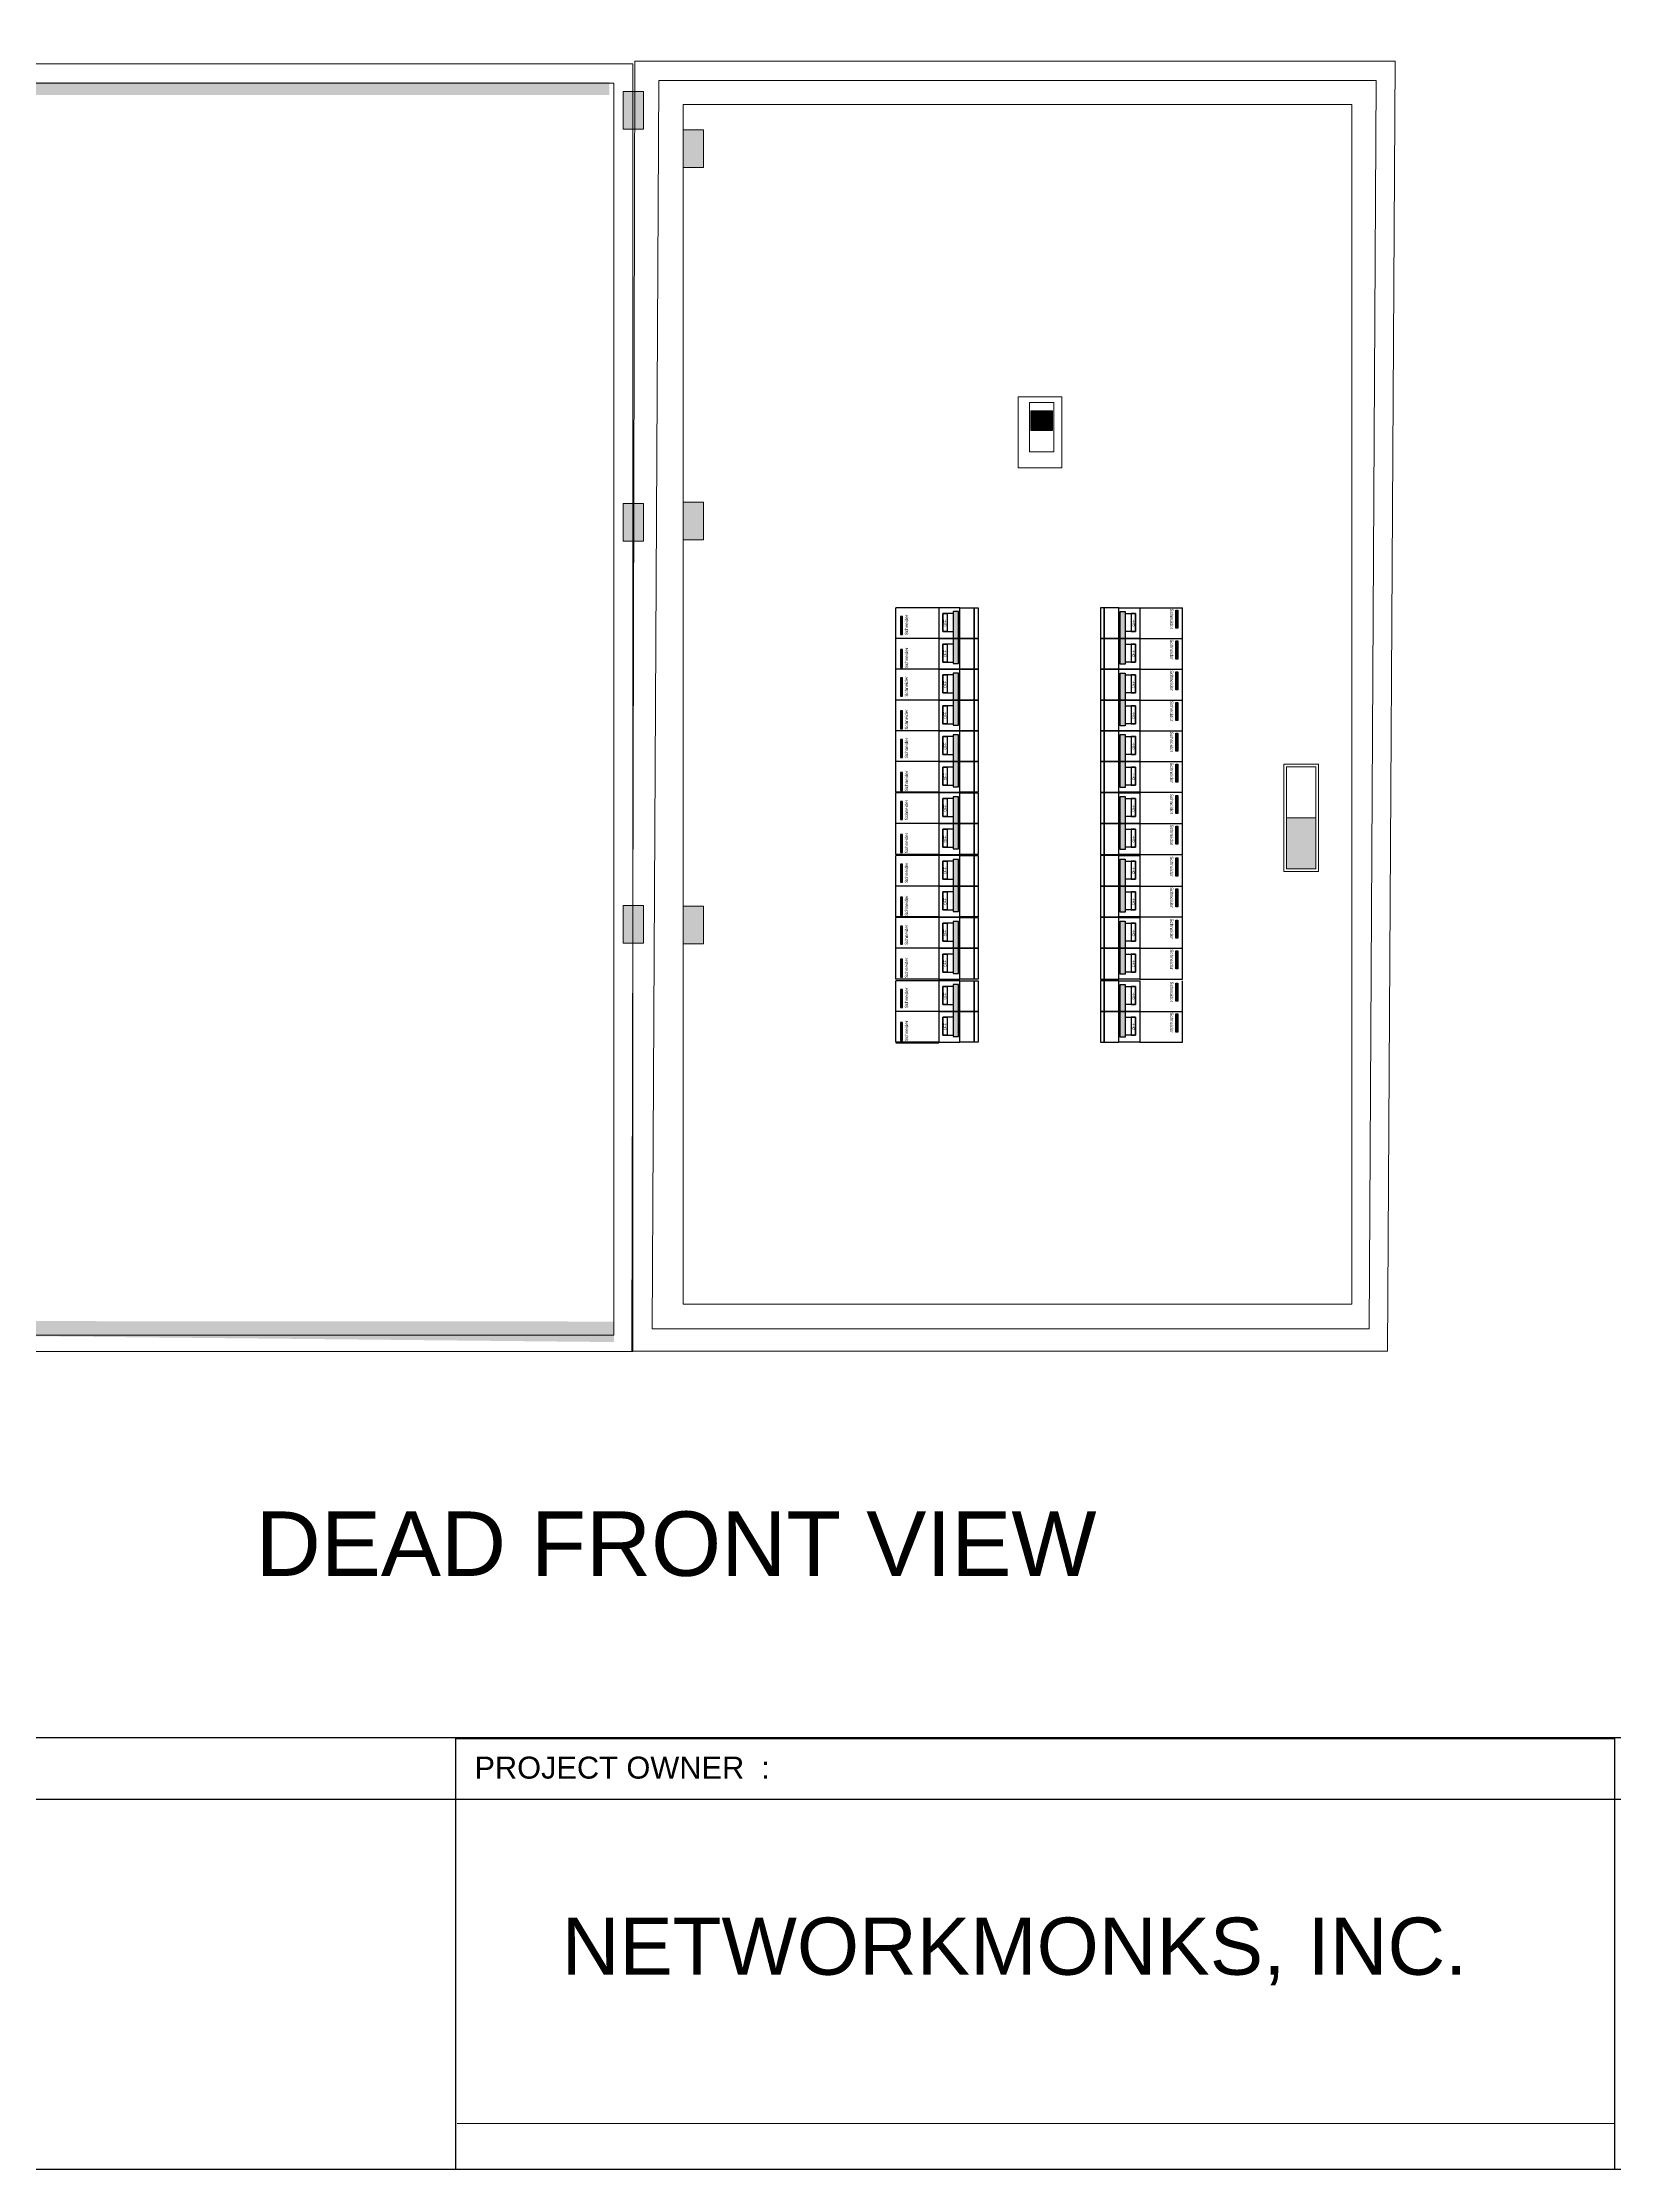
# Model space of a CAD drawing. Header units: inches. Extents: x 18739 to 22272, y 3658 to 7913.
# Drawn here: x 21818.9 to 21909.2, y 5036.1 to 5158.3 of the extents above; entities that cross this region are included whole.
import ezdxf

# ---------------------------------------------------------------- set-up
doc = ezdxf.new("R2010")
doc.units = ezdxf.units.IN
doc.header["$MEASUREMENT"] = 0
doc.layers.add('125-250AT', color=7, linetype='Continuous', lineweight=13)
doc.layers.add('ENCLOSRURE', color=7, linetype='Continuous', lineweight=20)
doc.layers.add('20-80AT', color=85, linetype='Continuous')
doc.styles.get("Standard").update_dxf_attribs({"font": 'arial.ttf'})
doc.styles.add('style2', font='swissk.ttf')

msp = doc.modelspace()

# ---------------------------------------------------------------- hatches: boundary and pattern name
h = msp.add_hatch(color=3)
h.dxf.hatch_style = 1
h.paths.add_polyline_path([(21868.1789, 5124.30306), (21868.28032, 5124.30306), (21868.28032, 5125.34216), (21868.1789, 5125.34216)])
h = msp.add_hatch(color=3)
h.dxf.hatch_style = 1
h.paths.add_polyline_path([(21871.50392, 5125.61543), (21871.20234, 5125.61543), (21871.20234, 5122.6257), (21871.50392, 5122.6257)])
h = msp.add_hatch(color=3)
h.dxf.hatch_style = 1
h.paths.add_polyline_path([(21880.79372, 5125.62483), (21881.09531, 5125.62483), (21881.09531, 5122.58875), (21880.79372, 5122.58875)])
h = msp.add_hatch(color=3)
h.dxf.hatch_style = 1
h.paths.add_polyline_path([(21884.10532, 5125.69878), (21884.00391, 5125.69878), (21884.00391, 5124.65968), (21884.10532, 5124.65968)])
h = msp.add_hatch(color=3)
h.dxf.hatch_style = 1
h.paths.add_polyline_path([(21884.10534, 5123.93037), (21884.00392, 5123.93037), (21884.00392, 5122.89127), (21884.10534, 5122.89127)])
h = msp.add_hatch(color=3)
h.dxf.hatch_style = 1
h.paths.add_polyline_path([(21868.1789, 5122.4083), (21868.28032, 5122.4083), (21868.28032, 5123.4474), (21868.1789, 5123.4474)])
h = msp.add_hatch(color=3)
h.dxf.hatch_style = 1
h.paths.add_polyline_path([(21868.17889, 5120.76626), (21868.28031, 5120.76626), (21868.28031, 5121.80535), (21868.17889, 5121.80535)])
h = msp.add_hatch(color=3)
h.dxf.hatch_style = 1
h.paths.add_polyline_path([(21871.50391, 5122.07862), (21871.20232, 5122.07862), (21871.20232, 5119.08889), (21871.50391, 5119.08889)])
h = msp.add_hatch(color=3)
h.dxf.hatch_style = 1
h.paths.add_polyline_path([(21880.79371, 5122.08802), (21881.0953, 5122.08802), (21881.0953, 5119.05194), (21880.79371, 5119.05194)])
h = msp.add_hatch(color=3)
h.dxf.hatch_style = 1
h.paths.add_polyline_path([(21884.10531, 5122.16197), (21884.0039, 5122.16197), (21884.0039, 5121.12287), (21884.10531, 5121.12287)])
h = msp.add_hatch(color=3)
h.dxf.hatch_style = 1
h.paths.add_polyline_path([(21884.10532, 5120.39356), (21884.00391, 5120.39356), (21884.00391, 5119.35446), (21884.10532, 5119.35446)])
h = msp.add_hatch(color=3)
h.dxf.hatch_style = 1
h.paths.add_polyline_path([(21868.17889, 5118.87149), (21868.28031, 5118.87149), (21868.28031, 5119.91059), (21868.17889, 5119.91059)])
h = msp.add_hatch(color=3)
h.dxf.hatch_style = 1
h.paths.add_polyline_path([(21868.17888, 5117.22945), (21868.28029, 5117.22945), (21868.28029, 5118.26854), (21868.17888, 5118.26854)])
h = msp.add_hatch(color=3)
h.dxf.hatch_style = 1
h.paths.add_polyline_path([(21871.5039, 5118.54181), (21871.20231, 5118.54181), (21871.20231, 5115.55208), (21871.5039, 5115.55208)])
h = msp.add_hatch(color=3)
h.dxf.hatch_style = 1
h.paths.add_polyline_path([(21880.7937, 5118.55121), (21881.09529, 5118.55121), (21881.09529, 5115.51513), (21880.7937, 5115.51513)])
h = msp.add_hatch(color=3)
h.dxf.hatch_style = 1
h.paths.add_polyline_path([(21884.1053, 5118.62516), (21884.00388, 5118.62516), (21884.00388, 5117.58606), (21884.1053, 5117.58606)])
h = msp.add_hatch(color=3)
h.dxf.hatch_style = 1
h.paths.add_polyline_path([(21884.10531, 5116.85675), (21884.0039, 5116.85675), (21884.0039, 5115.81765), (21884.10531, 5115.81765)])
h = msp.add_hatch(color=3)
h.dxf.hatch_style = 1
h.paths.add_polyline_path([(21868.17888, 5115.33468), (21868.28029, 5115.33468), (21868.28029, 5116.37378), (21868.17888, 5116.37378)])
h = msp.add_hatch(color=3)
h.dxf.hatch_style = 1
h.paths.add_polyline_path([(21868.17888, 5113.65988), (21868.28029, 5113.65988), (21868.28029, 5114.69897), (21868.17888, 5114.69897)])
h = msp.add_hatch(color=3)
h.dxf.hatch_style = 1
h.paths.add_polyline_path([(21871.5039, 5114.97224), (21871.20231, 5114.97224), (21871.20231, 5111.98251), (21871.5039, 5111.98251)])
h = msp.add_hatch(color=3)
h.dxf.hatch_style = 1
h.paths.add_polyline_path([(21880.7937, 5114.98164), (21881.09529, 5114.98164), (21881.09529, 5111.94556), (21880.7937, 5111.94556)])
h = msp.add_hatch(color=3)
h.dxf.hatch_style = 1
h.paths.add_polyline_path([(21884.1053, 5115.05559), (21884.00388, 5115.05559), (21884.00388, 5114.01649), (21884.1053, 5114.01649)])
h = msp.add_hatch(color=3)
h.dxf.hatch_style = 1
h.paths.add_polyline_path([(21884.10531, 5113.28718), (21884.0039, 5113.28718), (21884.0039, 5112.24808), (21884.10531, 5112.24808)])
h = msp.add_hatch(color=3)
h.dxf.hatch_style = 1
h.paths.add_polyline_path([(21868.17888, 5111.76511), (21868.28029, 5111.76511), (21868.28029, 5112.80421), (21868.17888, 5112.80421)])
h = msp.add_hatch(color=3)
h.dxf.hatch_style = 1
h.paths.add_polyline_path([(21868.17888, 5110.06219), (21868.28029, 5110.06219), (21868.28029, 5111.10129), (21868.17888, 5111.10129)])
h = msp.add_hatch(color=3)
h.dxf.hatch_style = 1
h.paths.add_polyline_path([(21871.5039, 5111.37456), (21871.20231, 5111.37456), (21871.20231, 5108.38483), (21871.5039, 5108.38483)])
h = msp.add_hatch(color=3)
h.dxf.hatch_style = 1
h.paths.add_polyline_path([(21880.7937, 5111.38396), (21881.09529, 5111.38396), (21881.09529, 5108.34788), (21880.7937, 5108.34788)])
h = msp.add_hatch(color=3)
h.dxf.hatch_style = 1
h.paths.add_polyline_path([(21884.1053, 5111.45791), (21884.00388, 5111.45791), (21884.00388, 5110.41881), (21884.1053, 5110.41881)])
h = msp.add_hatch(color=3)
h.dxf.hatch_style = 1
h.paths.add_polyline_path([(21884.10531, 5109.6895), (21884.0039, 5109.6895), (21884.0039, 5108.6504), (21884.10531, 5108.6504)])
h = msp.add_hatch(color=3)
h.dxf.hatch_style = 1
h.paths.add_polyline_path([(21868.17888, 5108.16743), (21868.28029, 5108.16743), (21868.28029, 5109.20653), (21868.17888, 5109.20653)])
h = msp.add_hatch(color=3)
h.dxf.hatch_style = 1
h.paths.add_polyline_path([(21868.17888, 5106.49263), (21868.28029, 5106.49263), (21868.28029, 5107.53173), (21868.17888, 5107.53173)])
h = msp.add_hatch(color=3)
h.dxf.hatch_style = 1
h.paths.add_polyline_path([(21871.5039, 5107.80499), (21871.20231, 5107.80499), (21871.20231, 5104.81527), (21871.5039, 5104.81527)])
h = msp.add_hatch(color=3)
h.dxf.hatch_style = 1
h.paths.add_polyline_path([(21880.7937, 5107.8144), (21881.09529, 5107.8144), (21881.09529, 5104.77832), (21880.7937, 5104.77832)])
h = msp.add_hatch(color=3)
h.dxf.hatch_style = 1
h.paths.add_polyline_path([(21884.1053, 5107.88835), (21884.00388, 5107.88835), (21884.00388, 5106.84925), (21884.1053, 5106.84925)])
h = msp.add_hatch(color=3)
h.dxf.hatch_style = 1
h.paths.add_polyline_path([(21868.17888, 5104.59787), (21868.28029, 5104.59787), (21868.28029, 5105.63697), (21868.17888, 5105.63697)])
h = msp.add_hatch(color=3)
h.dxf.hatch_style = 1
h.paths.add_polyline_path([(21884.10531, 5106.11994), (21884.0039, 5106.11994), (21884.0039, 5105.08084), (21884.10531, 5105.08084)])
h = msp.add_hatch(color=3)
h.dxf.hatch_style = 1
h.paths.add_polyline_path([(21868.17888, 5102.8636), (21868.28029, 5102.8636), (21868.28029, 5103.90269), (21868.17888, 5103.90269)])
h = msp.add_hatch(color=3)
h.dxf.hatch_style = 1
h.paths.add_polyline_path([(21871.5039, 5104.17596), (21871.20231, 5104.17596), (21871.20231, 5101.18623), (21871.5039, 5101.18623)])
h = msp.add_hatch(color=3)
h.dxf.hatch_style = 1
h.paths.add_polyline_path([(21880.7937, 5104.18536), (21881.09529, 5104.18536), (21881.09529, 5101.14928), (21880.7937, 5101.14928)])
h = msp.add_hatch(color=3)
h.dxf.hatch_style = 1
h.paths.add_polyline_path([(21884.1053, 5104.25931), (21884.00388, 5104.25931), (21884.00388, 5103.22021), (21884.1053, 5103.22021)])
h = msp.add_hatch(color=3)
h.dxf.hatch_style = 1
h.paths.add_polyline_path([(21868.17888, 5100.96883), (21868.28029, 5100.96883), (21868.28029, 5102.00793), (21868.17888, 5102.00793)])
h = msp.add_hatch(color=3)
h.dxf.hatch_style = 1
h.paths.add_polyline_path([(21884.10531, 5102.4909), (21884.0039, 5102.4909), (21884.0039, 5101.4518), (21884.10531, 5101.4518)])
at = {"layer": 'ENCLOSRURE'}
h = msp.add_hatch(color=8, dxfattribs=at)
h.dxf.hatch_style = 1
h.paths.add_polyline_path([(21811.16743, 5155.30647), (21851.4369, 5155.30647), (21851.4369, 5156.05694), (21810.53388, 5156.05694)])
h = msp.add_hatch(color=0, dxfattribs=at)
h.dxf.hatch_style = 1
h.paths.add_polyline_path([(21853.40052, 5155.52367), (21852.23358, 5155.52367), (21852.23358, 5153.35793), (21853.40052, 5153.35793)])
h = msp.add_hatch(color=0, dxfattribs=at)
h.dxf.hatch_style = 1
h.paths.add_polyline_path([(21856.84474, 5153.30315), (21855.67781, 5153.30315), (21855.67781, 5151.13741), (21856.84474, 5151.13741)])
h = msp.add_hatch(color=6, dxfattribs=at)
h.dxf.hatch_style = 1
h.paths.add_polyline_path([(21876.91299, 5137.16425), (21875.66347, 5137.16425), (21875.66347, 5136.02196), (21876.91299, 5136.02196)])
h = msp.add_hatch(color=0, dxfattribs=at)
h.dxf.hatch_style = 1
h.paths.add_polyline_path([(21853.40052, 5131.83697), (21852.23358, 5131.83697), (21852.23358, 5129.67123), (21853.40052, 5129.67123)])
h = msp.add_hatch(color=0, dxfattribs=at)
h.dxf.hatch_style = 1
h.paths.add_polyline_path([(21856.84474, 5131.91691), (21855.67781, 5131.91691), (21855.67781, 5129.75117), (21856.84474, 5129.75117)])
h = msp.add_hatch(color=1, dxfattribs=at)
h.dxf.hatch_style = 1
h.paths.add_polyline_path([(21890.35303, 5110.83177), (21892.04959, 5110.83177), (21892.04959, 5113.76493), (21890.35303, 5113.76493)])
h = msp.add_hatch(color=0, dxfattribs=at)
h.dxf.hatch_style = 1
h.paths.add_polyline_path([(21853.40052, 5108.72415), (21852.23358, 5108.72415), (21852.23358, 5106.55841), (21853.40052, 5106.55841)])
h = msp.add_hatch(color=0, dxfattribs=at)
h.dxf.hatch_style = 1
h.paths.add_polyline_path([(21856.84474, 5108.68188), (21855.67781, 5108.68188), (21855.67781, 5106.51614), (21856.84474, 5106.51614)])
h = msp.add_hatch(color=8, dxfattribs=at)
h.dxf.hatch_style = 1
h.paths.add_polyline_path([(21810.84611, 5084.04001), (21851.7003, 5083.62889), (21851.69585, 5084.80978), (21810.09229, 5084.83919)])

# ---------------------------------------------------------------- linework, layer by layer
at = {"color": 0}
for p, q in [((21870.37394, 5125.84096), (21867.91196, 5125.8409)), ((21881.9237, 5125.84091), (21884.38568, 5125.84091)), ((21870.37393, 5122.30415), (21867.91194, 5122.30409)), ((21881.92369, 5122.3041), (21884.38567, 5122.3041)), ((21870.37391, 5118.76734), (21867.91193, 5118.76728)), ((21881.92367, 5118.76729), (21884.38566, 5118.76729)), ((21870.37391, 5115.19777), (21867.91193, 5115.19771)), ((21870.37394, 5115.23053), (21867.91196, 5115.23047)), ((21881.9237, 5115.23048), (21884.38568, 5115.23048)), ((21870.37391, 5111.60009), (21867.91193, 5111.60003)), ((21870.37394, 5111.66096), (21867.91196, 5111.6609)), ((21881.9237, 5111.66091), (21884.38568, 5111.66091)), ((21870.37391, 5108.03052), (21867.91193, 5108.03047)), ((21870.37394, 5108.06328), (21867.91196, 5108.06322)), ((21881.9237, 5108.06323), (21884.38568, 5108.06323)), ((21870.37391, 5104.40149), (21867.91193, 5104.40143)), ((21870.37394, 5104.49372), (21867.91196, 5104.49366)), ((21881.9237, 5104.49367), (21884.38568, 5104.49367)), ((21870.37391, 5100.81781), (21867.91193, 5100.81775)), ((21870.37394, 5100.86468), (21867.91196, 5100.86462)), ((21881.9237, 5100.86463), (21884.38568, 5100.86463))]:
    msp.add_line(p, q, dxfattribs=at)
for p, q in [((21728.08356, 5060.89222, 0.00935), (21975.93116, 5060.89222, 0.00935)), ((21995.19347, 5057.34256, 0.01028), (21796.87144, 5057.34254, -0.00122))]:
    msp.add_line(p, q)
at = {"elevation": 0.01028}
for points in [[(21728.08356, 5036.06926), (21728.08356, 5243.87434), (21995.29541, 5243.87434), (21995.29541, 5036.06926)], [(21909.2127, 5036.06926), (21842.61951, 5036.06926), (21842.61951, 5060.83315), (21909.2127, 5060.83315)]]:
    msp.add_lwpolyline(points, close=True, dxfattribs=at)
at = {"color": 3}
for points in [[(21868.1789, 5125.34216), (21868.1789, 5124.30306), (21868.28032, 5124.30306), (21868.28032, 5125.34216)], [(21871.50392, 5122.6257), (21871.50392, 5125.61543), (21871.20234, 5125.61543), (21871.20234, 5122.6257)], [(21880.79372, 5122.58875), (21880.79372, 5125.62483), (21881.09531, 5125.62483), (21881.09531, 5122.58875)], [(21884.10532, 5125.69878), (21884.10532, 5124.65968), (21884.00391, 5124.65968), (21884.00391, 5125.69878)], [(21884.10534, 5123.93037), (21884.10534, 5122.89127), (21884.00392, 5122.89127), (21884.00392, 5123.93037)], [(21868.1789, 5123.4474), (21868.1789, 5122.4083), (21868.28032, 5122.4083), (21868.28032, 5123.4474)], [(21868.17889, 5121.80535), (21868.17889, 5120.76626), (21868.28031, 5120.76626), (21868.28031, 5121.80535)], [(21871.50391, 5119.08889), (21871.50391, 5122.07862), (21871.20232, 5122.07862), (21871.20232, 5119.08889)], [(21880.79371, 5119.05194), (21880.79371, 5122.08802), (21881.0953, 5122.08802), (21881.0953, 5119.05194)], [(21884.10531, 5122.16197), (21884.10531, 5121.12287), (21884.0039, 5121.12287), (21884.0039, 5122.16197)], [(21884.10532, 5120.39356), (21884.10532, 5119.35446), (21884.00391, 5119.35446), (21884.00391, 5120.39356)], [(21868.17889, 5119.91059), (21868.17889, 5118.87149), (21868.28031, 5118.87149), (21868.28031, 5119.91059)], [(21868.17888, 5118.26854), (21868.17888, 5117.22945), (21868.28029, 5117.22945), (21868.28029, 5118.26854)], [(21871.5039, 5115.55208), (21871.5039, 5118.54181), (21871.20231, 5118.54181), (21871.20231, 5115.55208)], [(21880.7937, 5115.51513), (21880.7937, 5118.55121), (21881.09529, 5118.55121), (21881.09529, 5115.51513)], [(21884.1053, 5118.62516), (21884.1053, 5117.58606), (21884.00388, 5117.58606), (21884.00388, 5118.62516)], [(21884.10531, 5116.85675), (21884.10531, 5115.81765), (21884.0039, 5115.81765), (21884.0039, 5116.85675)], [(21868.17888, 5116.37378), (21868.17888, 5115.33468), (21868.28029, 5115.33468), (21868.28029, 5116.37378)], [(21868.17888, 5114.69897), (21868.17888, 5113.65988), (21868.28029, 5113.65988), (21868.28029, 5114.69897)], [(21871.5039, 5111.98251), (21871.5039, 5114.97224), (21871.20231, 5114.97224), (21871.20231, 5111.98251)], [(21880.7937, 5111.94556), (21880.7937, 5114.98164), (21881.09529, 5114.98164), (21881.09529, 5111.94556)], [(21884.1053, 5115.05559), (21884.1053, 5114.01649), (21884.00388, 5114.01649), (21884.00388, 5115.05559)], [(21884.10531, 5113.28718), (21884.10531, 5112.24808), (21884.0039, 5112.24808), (21884.0039, 5113.28718)], [(21868.17888, 5112.80421), (21868.17888, 5111.76511), (21868.28029, 5111.76511), (21868.28029, 5112.80421)], [(21868.17888, 5111.10129), (21868.17888, 5110.06219), (21868.28029, 5110.06219), (21868.28029, 5111.10129)], [(21871.5039, 5108.38483), (21871.5039, 5111.37456), (21871.20231, 5111.37456), (21871.20231, 5108.38483)], [(21880.7937, 5108.34788), (21880.7937, 5111.38396), (21881.09529, 5111.38396), (21881.09529, 5108.34788)], [(21884.1053, 5111.45791), (21884.1053, 5110.41881), (21884.00388, 5110.41881), (21884.00388, 5111.45791)], [(21884.10531, 5109.6895), (21884.10531, 5108.6504), (21884.0039, 5108.6504), (21884.0039, 5109.6895)], [(21868.17888, 5109.20653), (21868.17888, 5108.16743), (21868.28029, 5108.16743), (21868.28029, 5109.20653)], [(21868.17888, 5107.53173), (21868.17888, 5106.49263), (21868.28029, 5106.49263), (21868.28029, 5107.53173)], [(21871.5039, 5104.81527), (21871.5039, 5107.80499), (21871.20231, 5107.80499), (21871.20231, 5104.81527)], [(21880.7937, 5104.77832), (21880.7937, 5107.8144), (21881.09529, 5107.8144), (21881.09529, 5104.77832)], [(21884.1053, 5107.88835), (21884.1053, 5106.84925), (21884.00388, 5106.84925), (21884.00388, 5107.88835)], [(21868.17888, 5105.63697), (21868.17888, 5104.59787), (21868.28029, 5104.59787), (21868.28029, 5105.63697)], [(21884.10531, 5106.11994), (21884.10531, 5105.08084), (21884.0039, 5105.08084), (21884.0039, 5106.11994)], [(21868.17888, 5103.90269), (21868.17888, 5102.8636), (21868.28029, 5102.8636), (21868.28029, 5103.90269)], [(21871.5039, 5101.18623), (21871.5039, 5104.17596), (21871.20231, 5104.17596), (21871.20231, 5101.18623)], [(21880.7937, 5101.14928), (21880.7937, 5104.18536), (21881.09529, 5104.18536), (21881.09529, 5101.14928)], [(21884.1053, 5104.25931), (21884.1053, 5103.22021), (21884.00388, 5103.22021), (21884.00388, 5104.25931)], [(21868.17888, 5102.00793), (21868.17888, 5100.96883), (21868.28029, 5100.96883), (21868.28029, 5102.00793)], [(21884.10531, 5102.4909), (21884.10531, 5101.4518), (21884.0039, 5101.4518), (21884.0039, 5102.4909)]]:
    msp.add_lwpolyline(points, close=True, dxfattribs=at)
at = {"layer": '125-250AT'}
for points in [[(21874.92823, 5137.97149), (21877.4407, 5137.97149), (21877.4407, 5133.88443), (21874.92823, 5133.88443)], [(21875.58827, 5137.64254), (21876.97765, 5137.64254), (21876.97765, 5134.8075), (21875.58827, 5134.8075)], [(21875.66347, 5137.16425), (21876.91299, 5137.16425), (21876.91299, 5136.02196), (21875.66347, 5136.02196)]]:
    msp.add_lwpolyline(points, close=True, dxfattribs=at)
at = {"layer": '20-80AT', "color": 0}
for p, q in [((21870.37394, 5124.07255), (21867.91195, 5124.0725)), ((21881.9237, 5124.07255), (21884.38569, 5124.0725)), ((21870.37394, 5122.30418), (21867.91195, 5122.30413)), ((21881.9237, 5122.30418), (21884.38569, 5122.30413)), ((21870.37393, 5120.53574), (21867.91194, 5120.53569)), ((21881.92369, 5120.53574), (21884.38568, 5120.53569)), ((21870.37393, 5118.76737), (21867.91194, 5118.76732)), ((21881.92369, 5118.76737), (21884.38568, 5118.76732)), ((21870.37391, 5116.99893), (21867.91192, 5116.99888)), ((21881.92368, 5116.99893), (21884.38567, 5116.99888)), ((21870.37391, 5115.23056), (21867.91192, 5115.23051)), ((21881.92368, 5115.23056), (21884.38567, 5115.23051)), ((21870.37391, 5113.42936), (21867.91192, 5113.42931)), ((21881.92368, 5113.42936), (21884.38567, 5113.42931)), ((21870.37391, 5111.66099), (21867.91192, 5111.66094)), ((21881.92368, 5111.66099), (21884.38567, 5111.66094)), ((21870.37391, 5109.83168), (21867.91192, 5109.83162)), ((21881.92368, 5109.83168), (21884.38567, 5109.83162)), ((21870.37391, 5108.06331), (21867.91192, 5108.06325)), ((21881.92368, 5108.06331), (21884.38567, 5108.06325)), ((21870.37391, 5106.26212), (21867.91192, 5106.26206)), ((21881.92368, 5106.26212), (21884.38567, 5106.26206)), ((21870.37391, 5104.49375), (21867.91192, 5104.49369)), ((21881.92368, 5104.49375), (21884.38567, 5104.49369)), ((21870.37391, 5102.63308), (21867.91192, 5102.63303)), ((21881.92368, 5102.63308), (21884.38567, 5102.63303)), ((21870.37391, 5100.86471), (21867.91192, 5100.86466)), ((21881.92368, 5100.86471), (21884.38567, 5100.86466))]:
    msp.add_line(p, q, dxfattribs=at)
for points in [[(21870.37394, 5125.8409), (21870.37394, 5124.07253), (21867.91196, 5124.07253), (21867.91196, 5125.8409)], [(21871.20233, 5125.51402), (21870.60973, 5125.51402), (21870.60973, 5124.4795), (21871.20233, 5124.4795)], [(21871.50391, 5124.4795), (21871.57766, 5124.4795), (21871.57766, 5125.51402), (21871.50392, 5125.51402)], [(21880.79372, 5124.4795), (21880.71998, 5124.4795), (21880.71998, 5125.51403), (21880.79372, 5125.51403)], [(21881.09531, 5125.51403), (21881.68791, 5125.51403), (21881.68791, 5124.4795), (21881.09531, 5124.4795)], [(21881.9237, 5125.84091), (21881.9237, 5124.07254), (21884.38568, 5124.07254), (21884.38568, 5125.84091)], [(21870.37393, 5124.0725), (21870.37393, 5122.30413), (21867.91195, 5122.30413), (21867.91195, 5124.0725)], [(21881.9237, 5124.07254), (21880.71989, 5124.07256)], [(21880.71989, 5124.07255), (21880.79373, 5124.07255)], [(21881.09532, 5124.07254), (21881.9237, 5124.07253)], [(21881.92371, 5124.0725), (21881.92371, 5122.30413), (21884.38569, 5122.30413), (21884.38569, 5124.0725)], [(21871.20232, 5123.74562), (21870.60972, 5123.74562), (21870.60972, 5122.71109), (21871.20232, 5122.71109)], [(21871.50391, 5122.71109), (21871.57765, 5122.71109), (21871.57765, 5123.74562), (21871.50391, 5123.74562)], [(21880.79374, 5122.71109), (21880.71999, 5122.71109), (21880.71999, 5123.74562), (21880.79373, 5123.74562)], [(21881.09532, 5123.74562), (21881.68792, 5123.74562), (21881.68792, 5122.71109), (21881.09532, 5122.71109)], [(21870.37393, 5122.30409), (21870.37393, 5120.53572), (21867.91194, 5120.53572), (21867.91194, 5122.30409)], [(21871.20231, 5121.97721), (21870.60971, 5121.97721), (21870.60971, 5120.94269), (21871.20231, 5120.94269)], [(21871.5039, 5120.94269), (21871.57764, 5120.94269), (21871.57764, 5121.97721), (21871.5039, 5121.97721)], [(21880.79371, 5120.94269), (21880.71997, 5120.94269), (21880.71997, 5121.97722), (21880.79371, 5121.97722)], [(21881.0953, 5121.97722), (21881.6879, 5121.97722), (21881.6879, 5120.94269), (21881.0953, 5120.94269)], [(21881.92369, 5122.3041), (21881.92369, 5120.53573), (21884.38567, 5120.53573), (21884.38567, 5122.3041)], [(21870.37392, 5120.53569), (21870.37392, 5118.76732), (21867.91194, 5118.76732), (21867.91194, 5120.53569)], [(21881.92369, 5120.53573), (21880.71988, 5120.53575)], [(21880.71988, 5120.53574), (21880.79372, 5120.53574)], [(21881.09531, 5120.53573), (21881.92369, 5120.53572)], [(21881.9237, 5120.53569), (21881.9237, 5118.76732), (21884.38568, 5118.76732), (21884.38568, 5120.53569)], [(21871.20231, 5120.20881), (21870.60971, 5120.20881), (21870.60971, 5119.17428), (21871.20231, 5119.17428)], [(21871.50389, 5119.17428), (21871.57764, 5119.17428), (21871.57764, 5120.20881), (21871.5039, 5120.20881)], [(21880.79372, 5119.17428), (21880.71998, 5119.17428), (21880.71998, 5120.20881), (21880.79372, 5120.20881)], [(21881.09531, 5120.20881), (21881.68791, 5120.20881), (21881.68791, 5119.17428), (21881.09531, 5119.17428)], [(21870.37391, 5118.76728), (21870.37391, 5116.99891), (21867.91193, 5116.99891), (21867.91193, 5118.76728)], [(21871.2023, 5118.4404), (21870.6097, 5118.4404), (21870.6097, 5117.40588), (21871.2023, 5117.40588)], [(21871.50389, 5117.40588), (21871.57763, 5117.40588), (21871.57763, 5118.4404), (21871.50389, 5118.4404)], [(21880.7937, 5117.40589), (21880.71995, 5117.40589), (21880.71995, 5118.44041), (21880.7937, 5118.44041)], [(21881.09529, 5118.44041), (21881.68788, 5118.44041), (21881.68788, 5117.40589), (21881.09529, 5117.40589)], [(21881.92367, 5118.76729), (21881.92367, 5116.99892), (21884.38566, 5116.99892), (21884.38566, 5118.76729)], [(21870.37391, 5116.99888), (21870.37391, 5115.23051), (21867.91192, 5115.23051), (21867.91192, 5116.99888)], [(21871.2023, 5116.672), (21870.6097, 5116.672), (21870.6097, 5115.63747), (21871.2023, 5115.63747)], [(21871.50388, 5115.63747), (21871.57763, 5115.63747), (21871.57763, 5116.672), (21871.50388, 5116.672)], [(21881.92368, 5116.99892), (21880.71987, 5116.99894)], [(21880.71987, 5116.99893), (21880.79371, 5116.99893)], [(21880.79371, 5115.63747), (21880.71997, 5115.63747), (21880.71997, 5116.672), (21880.79371, 5116.672)], [(21881.09529, 5116.99892), (21881.92368, 5116.99891)], [(21881.0953, 5116.672), (21881.6879, 5116.672), (21881.6879, 5115.63747), (21881.0953, 5115.63747)], [(21881.92369, 5116.99888), (21881.92369, 5115.23051), (21884.38567, 5115.23051), (21884.38567, 5116.99888)], [(21870.37391, 5115.19771), (21870.37391, 5113.42934), (21867.91193, 5113.42934), (21867.91193, 5115.19771)], [(21871.2023, 5114.87083), (21870.6097, 5114.87083), (21870.6097, 5113.83631), (21871.2023, 5113.83631)], [(21871.50389, 5113.83631), (21871.57763, 5113.83631), (21871.57763, 5114.87083), (21871.50389, 5114.87083)], [(21880.7937, 5113.83632), (21880.71995, 5113.83632), (21880.71995, 5114.87084), (21880.7937, 5114.87084)], [(21881.09529, 5114.87084), (21881.68788, 5114.87084), (21881.68788, 5113.83632), (21881.09529, 5113.83632)], [(21881.92367, 5115.19772), (21881.92367, 5113.42935), (21884.38566, 5113.42935), (21884.38566, 5115.19772)], [(21870.37391, 5113.42931), (21870.37391, 5111.66094), (21867.91192, 5111.66094), (21867.91192, 5113.42931)], [(21871.2023, 5113.10243), (21870.6097, 5113.10243), (21870.6097, 5112.0679), (21871.2023, 5112.0679)], [(21871.50388, 5112.0679), (21871.57763, 5112.0679), (21871.57763, 5113.10243), (21871.50388, 5113.10243)], [(21881.92368, 5113.42935), (21880.71987, 5113.42937)], [(21880.71987, 5113.42936), (21880.79371, 5113.42936)], [(21880.79371, 5112.0679), (21880.71997, 5112.0679), (21880.71997, 5113.10243), (21880.79371, 5113.10243)], [(21881.09529, 5113.42935), (21881.92368, 5113.42934)], [(21881.0953, 5113.10243), (21881.6879, 5113.10243), (21881.6879, 5112.0679), (21881.0953, 5112.0679)], [(21881.92369, 5113.42931), (21881.92369, 5111.66094), (21884.38567, 5111.66094), (21884.38567, 5113.42931)], [(21870.37391, 5111.60003), (21870.37391, 5109.83166), (21867.91193, 5109.83166), (21867.91193, 5111.60003)], [(21871.2023, 5111.27315), (21870.6097, 5111.27315), (21870.6097, 5110.23863), (21871.2023, 5110.23863)], [(21871.50389, 5110.23863), (21871.57763, 5110.23863), (21871.57763, 5111.27315), (21871.50389, 5111.27315)], [(21880.7937, 5110.23863), (21880.71995, 5110.23863), (21880.71995, 5111.27316), (21880.7937, 5111.27316)], [(21881.09529, 5111.27316), (21881.68788, 5111.27316), (21881.68788, 5110.23863), (21881.09529, 5110.23863)], [(21881.92367, 5111.60004), (21881.92367, 5109.83167), (21884.38566, 5109.83167), (21884.38566, 5111.60004)], [(21870.37391, 5109.83162), (21870.37391, 5108.06325), (21867.91192, 5108.06325), (21867.91192, 5109.83162)], [(21871.2023, 5109.50475), (21870.6097, 5109.50475), (21870.6097, 5108.47022), (21871.2023, 5108.47022)], [(21871.50388, 5108.47022), (21871.57763, 5108.47022), (21871.57763, 5109.50475), (21871.50388, 5109.50475)], [(21881.92368, 5109.83167), (21880.71987, 5109.83169)], [(21880.71987, 5109.83168), (21880.79371, 5109.83168)], [(21880.79371, 5108.47022), (21880.71997, 5108.47022), (21880.71997, 5109.50475), (21880.79371, 5109.50475)], [(21881.09529, 5109.83167), (21881.92368, 5109.83166)], [(21881.0953, 5109.50475), (21881.6879, 5109.50475), (21881.6879, 5108.47022), (21881.0953, 5108.47022)], [(21881.92369, 5109.83162), (21881.92369, 5108.06325), (21884.38567, 5108.06325), (21884.38567, 5109.83162)], [(21870.37391, 5108.03047), (21870.37391, 5106.2621), (21867.91193, 5106.2621), (21867.91193, 5108.03047)], [(21881.92367, 5108.03047), (21881.92367, 5106.26211), (21884.38566, 5106.26211), (21884.38566, 5108.03047)], [(21871.2023, 5107.70359), (21870.6097, 5107.70359), (21870.6097, 5106.66907), (21871.2023, 5106.66907)], [(21871.50389, 5106.66907), (21871.57763, 5106.66907), (21871.57763, 5107.70359), (21871.50389, 5107.70359)], [(21880.7937, 5106.66907), (21880.71995, 5106.66907), (21880.71995, 5107.7036), (21880.7937, 5107.7036)], [(21881.09529, 5107.7036), (21881.68788, 5107.7036), (21881.68788, 5106.66907), (21881.09529, 5106.66907)], [(21870.37391, 5106.26206), (21870.37391, 5104.49369), (21867.91192, 5104.49369), (21867.91192, 5106.26206)], [(21871.2023, 5105.93519), (21870.6097, 5105.93519), (21870.6097, 5104.90066), (21871.2023, 5104.90066)], [(21871.50388, 5104.90066), (21871.57763, 5104.90066), (21871.57763, 5105.93519), (21871.50388, 5105.93519)], [(21881.92368, 5106.26211), (21880.71987, 5106.26213)], [(21880.71987, 5106.26212), (21880.79371, 5106.26212)], [(21880.79371, 5104.90066), (21880.71997, 5104.90066), (21880.71997, 5105.93519), (21880.79371, 5105.93519)], [(21881.09529, 5106.26211), (21881.92368, 5106.2621)], [(21881.0953, 5105.93519), (21881.6879, 5105.93519), (21881.6879, 5104.90066), (21881.0953, 5104.90066)], [(21881.92369, 5106.26206), (21881.92369, 5104.49369), (21884.38567, 5104.49369), (21884.38567, 5106.26206)], [(21870.37391, 5104.40143), (21870.37391, 5102.63306), (21867.91193, 5102.63306), (21867.91193, 5104.40143)], [(21881.92367, 5104.40144), (21881.92367, 5102.63307), (21884.38566, 5102.63307), (21884.38566, 5104.40144)], [(21871.2023, 5104.07455), (21870.6097, 5104.07455), (21870.6097, 5103.04003), (21871.2023, 5103.04003)], [(21871.50389, 5103.04003), (21871.57763, 5103.04003), (21871.57763, 5104.07455), (21871.50389, 5104.07455)], [(21880.7937, 5103.04004), (21880.71995, 5103.04004), (21880.71995, 5104.07456), (21880.7937, 5104.07456)], [(21881.09529, 5104.07456), (21881.68788, 5104.07456), (21881.68788, 5103.04004), (21881.09529, 5103.04004)], [(21870.37391, 5102.63303), (21870.37391, 5100.86466), (21867.91192, 5100.86466), (21867.91192, 5102.63303)], [(21871.2023, 5102.30615), (21870.6097, 5102.30615), (21870.6097, 5101.27162), (21871.2023, 5101.27162)], [(21871.50388, 5101.27162), (21871.57763, 5101.27162), (21871.57763, 5102.30615), (21871.50388, 5102.30615)], [(21881.92368, 5102.63307), (21880.71987, 5102.63309)], [(21880.71987, 5102.63308), (21880.79371, 5102.63308)], [(21880.79371, 5101.27162), (21880.71997, 5101.27162), (21880.71997, 5102.30615), (21880.79371, 5102.30615)], [(21881.09529, 5102.63307), (21881.92368, 5102.63306)], [(21881.0953, 5102.30615), (21881.6879, 5102.30615), (21881.6879, 5101.27162), (21881.0953, 5101.27162)], [(21881.92369, 5102.63303), (21881.92369, 5100.86466), (21884.38567, 5100.86466), (21884.38567, 5102.63303)]]:
    msp.add_lwpolyline(points, dxfattribs=at)
for points in [[(21871.57766, 5124.07255), (21871.57766, 5125.84096), (21870.37394, 5125.84096), (21870.37394, 5124.07255)], [(21870.60973, 5124.4795), (21870.60973, 5125.51402), (21870.8579, 5125.51402), (21870.8579, 5124.4795)], [(21871.57775, 5125.84097), (21872.40991, 5125.84097), (21872.40991, 5124.07256), (21871.57775, 5124.07256)], [(21872.40991, 5125.84097), (21872.6277, 5125.84097), (21872.6277, 5124.07258), (21872.40991, 5124.07258)], [(21879.88773, 5125.84098), (21879.66994, 5125.84098), (21879.66994, 5124.07258), (21879.88773, 5124.07258)], [(21880.71988, 5125.84098), (21879.88773, 5125.84098), (21879.88773, 5124.07257), (21880.71988, 5124.07257)], [(21880.71998, 5124.07256), (21880.71997, 5125.84096), (21881.92369, 5125.84096), (21881.9237, 5124.07256)], [(21881.68791, 5124.4795), (21881.68791, 5125.51403), (21881.43973, 5125.51403), (21881.43973, 5124.4795)], [(21871.57765, 5122.30415), (21871.57766, 5124.07255), (21870.37394, 5124.07255), (21870.37393, 5122.30415)], [(21871.57775, 5124.07257), (21872.4099, 5124.07257), (21872.4099, 5122.30416), (21871.57775, 5122.30416)], [(21872.4099, 5124.07257), (21872.62769, 5124.07257), (21872.62769, 5122.30417), (21872.4099, 5122.30417)], [(21879.88774, 5124.07257), (21879.66995, 5124.07257), (21879.66995, 5122.30417), (21879.88774, 5122.30417)], [(21880.7199, 5124.07257), (21879.88774, 5124.07257), (21879.88774, 5122.30416), (21880.7199, 5122.30416)], [(21880.71999, 5122.30415), (21880.71998, 5124.07255), (21881.9237, 5124.07255), (21881.92371, 5122.30415)], [(21870.60972, 5122.71109), (21870.60972, 5123.74562), (21870.8579, 5123.74562), (21870.8579, 5122.71109)], [(21881.68792, 5122.71109), (21881.68792, 5123.74562), (21881.43974, 5123.74562), (21881.43974, 5122.71109)], [(21871.57765, 5120.53574), (21871.57765, 5122.30415), (21870.37393, 5122.30415), (21870.37393, 5120.53574)], [(21870.60971, 5120.94269), (21870.60971, 5121.97721), (21870.85789, 5121.97721), (21870.85789, 5120.94269)], [(21871.57774, 5122.30416), (21872.4099, 5122.30416), (21872.4099, 5120.53575), (21871.57774, 5120.53575)], [(21872.4099, 5122.30416), (21872.62769, 5122.30416), (21872.62769, 5120.53577), (21872.4099, 5120.53577)], [(21879.88772, 5122.30417), (21879.66993, 5122.30417), (21879.66993, 5120.53577), (21879.88772, 5120.53577)], [(21880.71987, 5122.30417), (21879.88772, 5122.30417), (21879.88772, 5120.53576), (21880.71987, 5120.53576)], [(21880.71997, 5120.53575), (21880.71996, 5122.30415), (21881.92368, 5122.30415), (21881.92369, 5120.53575)], [(21881.6879, 5120.94269), (21881.6879, 5121.97722), (21881.43972, 5121.97722), (21881.43972, 5120.94269)], [(21871.57764, 5118.76734), (21871.57765, 5120.53574), (21870.37393, 5120.53574), (21870.37392, 5118.76734)], [(21871.57773, 5120.53576), (21872.40989, 5120.53576), (21872.40989, 5118.76735), (21871.57773, 5118.76735)], [(21872.40989, 5120.53576), (21872.62768, 5120.53576), (21872.62768, 5118.76736), (21872.40989, 5118.76736)], [(21879.88773, 5120.53576), (21879.66994, 5120.53576), (21879.66994, 5118.76736), (21879.88773, 5118.76736)], [(21880.71988, 5120.53576), (21879.88773, 5120.53576), (21879.88773, 5118.76735), (21880.71988, 5118.76735)], [(21880.71998, 5118.76734), (21880.71997, 5120.53574), (21881.92369, 5120.53574), (21881.9237, 5118.76734)], [(21870.60971, 5119.17428), (21870.60971, 5120.20881), (21870.85789, 5120.20881), (21870.85789, 5119.17428)], [(21881.68791, 5119.17428), (21881.68791, 5120.20881), (21881.43973, 5120.20881), (21881.43973, 5119.17428)], [(21871.57763, 5116.99893), (21871.57764, 5118.76734), (21870.37392, 5118.76734), (21870.37391, 5116.99893)], [(21870.6097, 5117.40588), (21870.6097, 5118.4404), (21870.85788, 5118.4404), (21870.85788, 5117.40588)], [(21871.57773, 5118.76735), (21872.40988, 5118.76735), (21872.40988, 5116.99894), (21871.57773, 5116.99894)], [(21872.40988, 5118.76735), (21872.62767, 5118.76735), (21872.62767, 5116.99896), (21872.40988, 5116.99896)], [(21879.8877, 5118.76736), (21879.66991, 5118.76736), (21879.66991, 5116.99896), (21879.8877, 5116.99896)], [(21880.71986, 5118.76736), (21879.8877, 5118.76736), (21879.8877, 5116.99895), (21880.71986, 5116.99895)], [(21880.71995, 5116.99894), (21880.71995, 5118.76734), (21881.92367, 5118.76734), (21881.92367, 5116.99894)], [(21881.68788, 5117.40589), (21881.68788, 5118.44041), (21881.43971, 5118.44041), (21881.43971, 5117.40589)], [(21871.57763, 5115.23053), (21871.57763, 5116.99893), (21870.37391, 5116.99893), (21870.37391, 5115.23053)], [(21870.6097, 5115.63747), (21870.6097, 5116.672), (21870.85787, 5116.672), (21870.85787, 5115.63747)], [(21871.57772, 5116.99895), (21872.40988, 5116.99895), (21872.40988, 5115.23054), (21871.57772, 5115.23054)], [(21872.40988, 5116.99895), (21872.62767, 5116.99895), (21872.62767, 5115.23055), (21872.40988, 5115.23055)], [(21879.88772, 5116.99895), (21879.66993, 5116.99895), (21879.66993, 5115.23055), (21879.88772, 5115.23055)], [(21880.71987, 5116.99895), (21879.88772, 5116.99895), (21879.88772, 5115.23054), (21880.71987, 5115.23054)], [(21880.71997, 5115.23053), (21880.71996, 5116.99893), (21881.92368, 5116.99893), (21881.92369, 5115.23053)], [(21881.6879, 5115.63747), (21881.6879, 5116.672), (21881.43972, 5116.672), (21881.43972, 5115.63747)], [(21871.57763, 5113.42936), (21871.57764, 5115.19777), (21870.37392, 5115.19777), (21870.37391, 5113.42936)], [(21870.6097, 5113.83631), (21870.6097, 5114.87083), (21870.85788, 5114.87083), (21870.85788, 5113.83631)], [(21871.57773, 5115.19778), (21872.40988, 5115.19778), (21872.40988, 5113.42937), (21871.57773, 5113.42937)], [(21872.40988, 5115.19778), (21872.62767, 5115.19778), (21872.62767, 5113.42939), (21872.40988, 5113.42939)], [(21879.8877, 5115.19779), (21879.66991, 5115.19779), (21879.66991, 5113.42939), (21879.8877, 5113.42939)], [(21880.71986, 5115.19779), (21879.8877, 5115.19779), (21879.8877, 5113.42938), (21880.71986, 5113.42938)], [(21880.71995, 5113.42937), (21880.71995, 5115.19777), (21881.92367, 5115.19777), (21881.92367, 5113.42937)], [(21881.68788, 5113.83632), (21881.68788, 5114.87084), (21881.43971, 5114.87084), (21881.43971, 5113.83632)], [(21871.57763, 5111.66096), (21871.57763, 5113.42936), (21870.37391, 5113.42936), (21870.37391, 5111.66096)], [(21870.6097, 5112.0679), (21870.6097, 5113.10243), (21870.85787, 5113.10243), (21870.85787, 5112.0679)], [(21871.57772, 5113.42938), (21872.40988, 5113.42938), (21872.40988, 5111.66097), (21871.57772, 5111.66097)], [(21872.40988, 5113.42938), (21872.62767, 5113.42938), (21872.62767, 5111.66098), (21872.40988, 5111.66098)], [(21879.88772, 5113.42938), (21879.66993, 5113.42938), (21879.66993, 5111.66098), (21879.88772, 5111.66098)], [(21880.71987, 5113.42938), (21879.88772, 5113.42938), (21879.88772, 5111.66097), (21880.71987, 5111.66097)], [(21880.71997, 5111.66096), (21880.71996, 5113.42936), (21881.92368, 5113.42936), (21881.92369, 5111.66096)], [(21881.6879, 5112.0679), (21881.6879, 5113.10243), (21881.43972, 5113.10243), (21881.43972, 5112.0679)], [(21871.57763, 5109.83168), (21871.57764, 5111.60009), (21870.37392, 5111.60009), (21870.37391, 5109.83168)], [(21870.6097, 5110.23863), (21870.6097, 5111.27315), (21870.85788, 5111.27315), (21870.85788, 5110.23863)], [(21871.57773, 5111.6001), (21872.40988, 5111.6001), (21872.40988, 5109.83169), (21871.57773, 5109.83169)], [(21872.40988, 5111.6001), (21872.62767, 5111.6001), (21872.62767, 5109.8317), (21872.40988, 5109.8317)], [(21879.8877, 5111.60011), (21879.66991, 5111.60011), (21879.66991, 5109.83171), (21879.8877, 5109.83171)], [(21880.71986, 5111.60011), (21879.8877, 5111.60011), (21879.8877, 5109.8317), (21880.71986, 5109.8317)], [(21880.71995, 5109.83169), (21880.71995, 5111.60009), (21881.92367, 5111.60009), (21881.92367, 5109.83169)], [(21881.68788, 5110.23863), (21881.68788, 5111.27316), (21881.43971, 5111.27316), (21881.43971, 5110.23863)], [(21871.57763, 5108.06328), (21871.57763, 5109.83168), (21870.37391, 5109.83168), (21870.37391, 5108.06328)], [(21870.6097, 5108.47022), (21870.6097, 5109.50475), (21870.85787, 5109.50475), (21870.85787, 5108.47022)], [(21871.57772, 5109.8317), (21872.40988, 5109.8317), (21872.40988, 5108.06328), (21871.57772, 5108.06328)], [(21872.40988, 5109.8317), (21872.62767, 5109.8317), (21872.62767, 5108.0633), (21872.40988, 5108.0633)], [(21879.88772, 5109.8317), (21879.66993, 5109.8317), (21879.66993, 5108.0633), (21879.88772, 5108.0633)], [(21880.71987, 5109.8317), (21879.88772, 5109.8317), (21879.88772, 5108.06328), (21880.71987, 5108.06328)], [(21880.71997, 5108.06328), (21880.71996, 5109.83168), (21881.92368, 5109.83168), (21881.92369, 5108.06328)], [(21881.6879, 5108.47022), (21881.6879, 5109.50475), (21881.43972, 5109.50475), (21881.43972, 5108.47022)], [(21871.57763, 5106.26212), (21871.57764, 5108.03052), (21870.37392, 5108.03052), (21870.37391, 5106.26212)], [(21871.57773, 5108.03054), (21872.40988, 5108.03054), (21872.40988, 5106.26213), (21871.57773, 5106.26213)], [(21872.40988, 5108.03054), (21872.62767, 5108.03054), (21872.62767, 5106.26214), (21872.40988, 5106.26214)], [(21879.8877, 5108.03055), (21879.66991, 5108.03055), (21879.66991, 5106.26215), (21879.8877, 5106.26215)], [(21880.71986, 5108.03055), (21879.8877, 5108.03055), (21879.8877, 5106.26213), (21880.71986, 5106.26213)], [(21880.71995, 5106.26213), (21880.71995, 5108.03053), (21881.92367, 5108.03053), (21881.92367, 5106.26213)], [(21870.6097, 5106.66907), (21870.6097, 5107.70359), (21870.85788, 5107.70359), (21870.85788, 5106.66907)], [(21881.68788, 5106.66907), (21881.68788, 5107.7036), (21881.43971, 5107.7036), (21881.43971, 5106.66907)], [(21871.57763, 5104.49372), (21871.57763, 5106.26212), (21870.37391, 5106.26212), (21870.37391, 5104.49372)], [(21870.6097, 5104.90066), (21870.6097, 5105.93519), (21870.85787, 5105.93519), (21870.85787, 5104.90066)], [(21871.57772, 5106.26213), (21872.40988, 5106.26213), (21872.40988, 5104.49372), (21871.57772, 5104.49372)], [(21872.40988, 5106.26213), (21872.62767, 5106.26213), (21872.62767, 5104.49374), (21872.40988, 5104.49374)], [(21879.88772, 5106.26213), (21879.66993, 5106.26213), (21879.66993, 5104.49374), (21879.88772, 5104.49374)], [(21880.71987, 5106.26213), (21879.88772, 5106.26213), (21879.88772, 5104.49372), (21880.71987, 5104.49372)], [(21880.71997, 5104.49372), (21880.71996, 5106.26212), (21881.92368, 5106.26212), (21881.92369, 5104.49372)], [(21881.6879, 5104.90066), (21881.6879, 5105.93519), (21881.43972, 5105.93519), (21881.43972, 5104.90066)], [(21871.57763, 5102.63308), (21871.57764, 5104.40149), (21870.37392, 5104.40149), (21870.37391, 5102.63308)], [(21871.57773, 5104.4015), (21872.40988, 5104.4015), (21872.40988, 5102.63309), (21871.57773, 5102.63309)], [(21872.40988, 5104.4015), (21872.62767, 5104.4015), (21872.62767, 5102.63311), (21872.40988, 5102.63311)], [(21879.8877, 5104.40151), (21879.66991, 5104.40151), (21879.66991, 5102.63311), (21879.8877, 5102.63311)], [(21880.71986, 5104.40151), (21879.8877, 5104.40151), (21879.8877, 5102.6331), (21880.71986, 5102.6331)], [(21880.71995, 5102.63309), (21880.71995, 5104.40149), (21881.92367, 5104.40149), (21881.92367, 5102.63309)], [(21870.6097, 5103.04003), (21870.6097, 5104.07455), (21870.85788, 5104.07455), (21870.85788, 5103.04003)], [(21881.68788, 5103.04004), (21881.68788, 5104.07456), (21881.43971, 5104.07456), (21881.43971, 5103.04004)], [(21871.57763, 5100.86468), (21871.57763, 5102.63308), (21870.37391, 5102.63308), (21870.37391, 5100.86468)], [(21870.6097, 5101.27162), (21870.6097, 5102.30615), (21870.85787, 5102.30615), (21870.85787, 5101.27162)], [(21871.57772, 5102.6331), (21872.40988, 5102.6331), (21872.40988, 5100.86469), (21871.57772, 5100.86469)], [(21872.40988, 5102.6331), (21872.62767, 5102.6331), (21872.62767, 5100.8647), (21872.40988, 5100.8647)], [(21879.88772, 5102.6331), (21879.66993, 5102.6331), (21879.66993, 5100.8647), (21879.88772, 5100.8647)], [(21880.71987, 5102.6331), (21879.88772, 5102.6331), (21879.88772, 5100.86469), (21880.71987, 5100.86469)], [(21880.71997, 5100.86468), (21880.71996, 5102.63308), (21881.92368, 5102.63308), (21881.92369, 5100.86468)], [(21881.6879, 5101.27162), (21881.6879, 5102.30615), (21881.43972, 5102.30615), (21881.43972, 5101.27162)]]:
    msp.add_lwpolyline(points, close=True, dxfattribs=at)
at = {"layer": 'ENCLOSRURE', "color": 0}
msp.add_line((21842.68369, 5038.71169, 0.01028), (21909.20989, 5038.71169, -0.16217), dxfattribs=at)
at = {"layer": 'ENCLOSRURE'}
for points in [[(21809.36545, 5157.09568), (21852.79585, 5157.09568), (21852.79585, 5083.08874), (21809.36545, 5083.08874)], [(21852.8944, 5157.25573), (21896.61347, 5157.25573), (21896.16844, 5083.10169), (21852.73804, 5083.10169)], [(21810.46545, 5155.99568), (21851.69585, 5155.99568), (21851.69585, 5084.02985), (21810.46545, 5084.02985)], [(21854.28307, 5156.15573), (21895.51347, 5156.15573), (21895.12004, 5084.39535), (21853.88964, 5084.39535)], [(21855.67331, 5154.76549), (21894.12322, 5154.76549), (21894.12322, 5085.81647), (21855.67331, 5085.81647)]]:
    msp.add_lwpolyline(points, close=True, dxfattribs=at)
at = {"layer": 'ENCLOSRURE', "color": 0}
for points in [[(21852.23358, 5155.52367), (21853.40052, 5155.52367), (21853.40052, 5153.35793), (21852.23358, 5153.35793)], [(21855.67781, 5153.30315), (21856.84474, 5153.30315), (21856.84474, 5151.13741), (21855.67781, 5151.13741)], [(21852.23358, 5131.83697), (21853.40052, 5131.83697), (21853.40052, 5129.67123), (21852.23358, 5129.67123)], [(21855.67781, 5131.91691), (21856.84474, 5131.91691), (21856.84474, 5129.75117), (21855.67781, 5129.75117)], [(21852.23358, 5108.72415), (21853.40052, 5108.72415), (21853.40052, 5106.55841), (21852.23358, 5106.55841)], [(21855.67781, 5108.68188), (21856.84474, 5108.68188), (21856.84474, 5106.51614), (21855.67781, 5106.51614)]]:
    msp.add_lwpolyline(points, close=True, dxfattribs=at)
at = {"layer": 'ENCLOSRURE', "elevation": -2615.7722}
for points in [[(21890.20065, 5116.85048), (21892.20197, 5116.85048), (21892.20197, 5110.67939), (21890.20065, 5110.67939)], [(21890.35303, 5116.6981), (21892.04959, 5116.6981), (21892.04959, 5110.83177), (21890.35303, 5110.83177)], [(21890.35303, 5113.76493), (21892.04959, 5113.76493), (21892.04959, 5110.83177), (21890.35303, 5110.83177)]]:
    msp.add_lwpolyline(points, close=True, dxfattribs=at)

# ---------------------------------------------------------------- texts
for p in [(21870.80729, 5124.76103), (21881.63496, 5124.76104), (21870.80729, 5122.99262), (21881.63497, 5122.99262), (21870.80728, 5121.22422), (21881.63495, 5121.22423), (21870.80727, 5119.45582), (21881.63496, 5119.45582), (21870.80727, 5117.68741), (21881.63494, 5117.68742), (21870.80726, 5115.91901), (21881.63495, 5115.91901), (21870.80727, 5114.11784), (21881.63494, 5114.11785), (21870.80726, 5112.34944), (21881.63495, 5112.34944), (21870.80727, 5110.52016), (21881.63494, 5110.52016), (21870.80726, 5108.75175), (21881.63495, 5108.75175), (21870.80727, 5106.9506), (21881.63494, 5106.9506), (21870.80726, 5105.18219), (21881.63495, 5105.18219), (21870.80727, 5103.32156), (21881.63494, 5103.32157), (21870.80726, 5101.55316), (21881.63495, 5101.55316)]:
    msp.add_text('OFF', height=0.144518, rotation=90).set_placement(p)
at = {"char_height": 0.1886298}
for insert, attachment_point, rotation in [((21868.42284, 5124.26528), 1, 90), ((21883.66091, 5125.7864), 7, 270), ((21883.66092, 5124.01799), 7, 270), ((21868.42284, 5122.37052), 1, 90), ((21868.42283, 5120.72847), 1, 90), ((21883.6609, 5122.24959), 7, 270), ((21883.66091, 5120.48118), 7, 270), ((21868.42283, 5118.83371), 1, 90), ((21868.42281, 5117.19166), 1, 90), ((21883.66088, 5118.71278), 7, 270), ((21883.6609, 5116.94437), 7, 270), ((21868.42281, 5115.2969), 1, 90), ((21868.42281, 5113.62209), 1, 90), ((21883.66088, 5115.14321), 7, 270), ((21883.6609, 5113.3748), 7, 270), ((21868.42281, 5111.72733), 1, 90), ((21868.42281, 5110.02441), 1, 90), ((21883.66088, 5111.54553), 7, 270), ((21868.42281, 5108.12965), 1, 90), ((21883.6609, 5109.77712), 7, 270), ((21868.42281, 5106.45485), 1, 90), ((21883.66088, 5107.97597), 7, 270), ((21868.42281, 5104.56009), 1, 90), ((21883.6609, 5106.20756), 7, 270), ((21883.66088, 5104.34693), 7, 270), ((21868.42281, 5102.82581), 1, 90), ((21868.42281, 5100.93105), 1, 90), ((21883.6609, 5102.57852), 7, 270)]:
    msp.add_mtext_dynamic_manual_height_columns('{\\fBradley Hand ITC|b0|i0|c0|p66;Schneider}', width=35.0550439, gutter_width=1, heights=[0.83509], dxfattribs=dict(at, insert=insert, attachment_point=attachment_point, rotation=rotation))
at = {"insert": (21831.11263, 5073.89417), "char_height": 3.70656, "attachment_point": 1}
msp.add_mtext_dynamic_manual_height_columns('DEAD FRONT VIEW', width=54.121808, gutter_width=23.56707, heights=[0.83509], dxfattribs=at)
at = {"color": 0, "insert": (21843.68452, 5059.79992, 0.01028), "char_height": 1.2645397, "attachment_point": 1}
msp.add_mtext_dynamic_manual_height_columns('PROJECT OWNER  :', width=82.6736714, gutter_width=1, heights=[0.83509], dxfattribs=at)
at = {"insert": (21848.69515, 5050.54807, 0.03209), "char_height": 3.2886705, "attachment_point": 1, "style": 'style2'}
msp.add_mtext_dynamic_manual_height_columns('NETWORKMONKS, INC. ', width=91.7572825, gutter_width=1, heights=[0.83509], dxfattribs=at)

doc.saveas('drawing.dxf')
